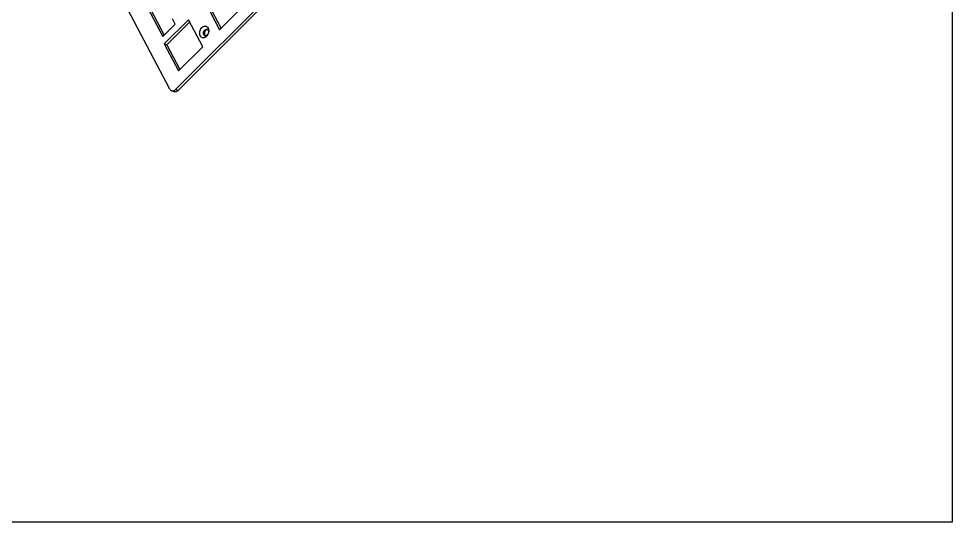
# Model space of a CAD drawing. Header units: millimetres. Extents: x 1236 to 3247, y -1329 to 363.
# Drawn here: x 1695.2 to 2046.3, y -195 to -5.6 of the extents above; entities that cross this region are included whole.
import ezdxf

# ---------------------------------------------------------------- set-up
doc = ezdxf.new("R2010")
doc.units = ezdxf.units.MM
doc.header["$LTSCALE"] = 30.734
doc.layers.get('0').update_dxf_attribs({"linetype": 'CONTINUOUS'})

msp = doc.modelspace()

# ---------------------------------------------------------------- linework, layer by layer
at = {"color": 7, "linetype": 'Continuous'}
for p, q in [((1754.157, -32.325), (1916.957, 130.474)), ((1755.14, -32.661), (1917.412, 129.611)), ((1752.089, -32.177), (1705.983, 55.169)), ((1742.533, 0.695), (1749.423, -12.356)), ((1743.516, 0.36), (1749.95, -11.829)), ((1765.443, 0.341), (1770.801, -9.81)), ((1766.426, 0.005), (1771.328, -9.282)), ((1770.801, -9.81), (1779.919, -0.692)), ((1759.083, -6.019), (1749.965, -15.137)), ((1759.539, -6.882), (1750.948, -15.472)), ((1754.112, -7.667), (1753.04, -5.636)), ((1764.441, -16.17), (1759.083, -6.019)), ((1749.423, -12.356), (1754.112, -7.667)), ((1749.965, -15.137), (1750.948, -15.472)), ((1749.965, -15.137), (1755.323, -25.288)), ((1750.948, -15.472), (1755.851, -24.76)), ((1755.323, -25.288), (1764.441, -16.17)), ((1753.728, -33.103), (1752.745, -32.767)), ((1755.14, -32.661), (1754.157, -32.325))]:
    msp.add_line(p, q, dxfattribs=at)
msp.add_lwpolyline([(1235.555, 363.154), (2046.339, 363.154), (2046.339, -194.995), (1235.555, -194.995)], close=True)
for centre, radius, start, end in [((1765.849, -10.289), 0.663, 55.92256, 71.06725), ((1764.233, -10.171), 2.472, 3.46485, 8.58895), ((1765.494, -11.369), 0.702, 228.9724, 234.99278), ((1765.47, -11.4), 0.663, 251.21511, 265.94406), ((1764.396, -10.83), 2.043, 304.06906, 306.0763)]:
    msp.add_arc(centre, radius, start, end, dxfattribs=at)
for points, knots in [([(1763.54, -12.086), (1763.292, -11.617), (1763.239, -10.713), (1763.607, -9.668), (1764.093, -8.978), (1764.719, -8.519), (1765.422, -8.368), (1766.078, -8.6), (1766.365, -8.956), (1766.47, -9.155)], [0, 0, 0, 0, 0.2627492, 0.4075592, 0.5469758, 0.6729101, 0.7839529, 0.88842, 1, 1, 1, 1]), ([(1764.725, -11.25), (1764.689, -10.936), (1764.817, -10.305), (1765.26, -9.812), (1765.53, -9.696)], [0, 0, 0, 0, 0.5184334, 1, 1, 1, 1]), ([(1765.51, -10.05), (1765.455, -10.105), (1765.249, -10.349), (1765.12, -10.655), (1765.074, -10.891)], [0, 0, 0, 0, 0.2421146, 1, 1, 1, 1]), ([(1765.857, -9.808), (1765.826, -9.821), (1765.699, -9.885), (1765.586, -9.974), (1765.51, -10.05)], [0, 0, 0, 0, 0.2388888, 1, 1, 1, 1]), ([(1765.53, -9.696), (1765.616, -9.658), (1765.796, -9.611), (1765.981, -9.633), (1766.064, -9.662)], [0, 0, 0, 0, 0.5166812, 1, 1, 1, 1]), ([(1766.22, -9.74), (1766.191, -9.738), (1766.067, -9.738), (1765.944, -9.77), (1765.857, -9.808)], [0, 0, 0, 0, 0.2412604, 1, 1, 1, 1]), ([(1766.596, -10.439), (1766.609, -10.555), (1766.603, -11.028), (1766.389, -11.5), (1766.139, -11.751)], [0, 0, 0, 0, 0.2483021, 1, 1, 1, 1]), ([(1766.47, -9.155), (1766.496, -9.203), (1766.592, -9.409), (1766.651, -9.631), (1766.677, -9.802)], [0, 0, 0, 0, 0.2393163, 1, 1, 1, 1]), ([(1766.474, -10.03), (1766.49, -10.06), (1766.55, -10.19), (1766.583, -10.331), (1766.596, -10.439)], [0, 0, 0, 0, 0.2380772, 1, 1, 1, 1]), ([(1766.7, -10.022), (1766.702, -10.065), (1766.709, -10.24), (1766.698, -10.416), (1766.681, -10.547)], [0, 0, 0, 0, 0.2458407, 1, 1, 1, 1]), ([(1765.54, -12.523), (1765.368, -12.639), (1765.002, -12.814), (1764.402, -12.832), (1763.871, -12.572), (1763.632, -12.26), (1763.54, -12.086)], [0, 0, 0, 0, 0.2674242, 0.5098094, 0.7463498, 1, 1, 1, 1]), ([(1764.846, -11.659), (1764.83, -11.629), (1764.771, -11.499), (1764.737, -11.358), (1764.725, -11.25)], [0, 0, 0, 0, 0.2380772, 1, 1, 1, 1]), ([(1765.033, -11.898), (1765.014, -11.882), (1764.941, -11.811), (1764.882, -11.727), (1764.846, -11.659)], [0, 0, 0, 0, 0.2427116, 1, 1, 1, 1]), ([(1765.074, -10.891), (1765.066, -10.931), (1765.042, -11.086), (1765.039, -11.246), (1765.053, -11.362)], [0, 0, 0, 0, 0.2562979, 1, 1, 1, 1]), ([(1765.174, -11.771), (1765.189, -11.8), (1765.254, -11.908), (1765.343, -12.002), (1765.419, -12.055)], [0, 0, 0, 0, 0.2609234, 1, 1, 1, 1]), ([(1766.139, -11.751), (1766.039, -11.851), (1765.819, -12.013), (1765.547, -12.07), (1765.423, -12.061)], [0, 0, 0, 0, 0.5314317, 1, 1, 1, 1]), ([(1766.107, -11.973), (1766.07, -12.023), (1765.92, -12.21), (1765.743, -12.377), (1765.599, -12.482)], [0, 0, 0, 0, 0.2586073, 1, 1, 1, 1]), ([(1766.681, -10.547), (1766.665, -10.676), (1766.565, -11.182), (1766.339, -11.664), (1766.107, -11.973)], [0, 0, 0, 0, 0.2514789, 1, 1, 1, 1]), ([(1752.089, -32.177), (1752.162, -32.314), (1752.344, -32.561), (1752.608, -32.721), (1752.745, -32.767)], [0, 0, 0, 0, 0.5173561, 1, 1, 1, 1]), ([(1752.745, -32.767), (1752.896, -32.819), (1753.241, -32.851), (1753.564, -32.739), (1753.717, -32.657)], [0, 0, 0, 0, 0.4795093, 1, 1, 1, 1]), ([(1753.717, -32.657), (1753.756, -32.636), (1753.915, -32.542), (1754.059, -32.424), (1754.157, -32.325)], [0, 0, 0, 0, 0.2415465, 1, 1, 1, 1]), ([(1755.14, -32.661), (1754.991, -32.81), (1754.666, -33.055), (1754.266, -33.159), (1754.079, -33.16)], [0, 0, 0, 0, 0.5295105, 1, 1, 1, 1])]:
    msp.add_open_spline(points, degree=3, knots=knots, dxfattribs=at)
for points in [[(1766.221, -9.74), (1766.258, -9.765), (1766.292, -9.793), (1766.324, -9.825)], [(1766.324, -9.825), (1766.384, -9.885), (1766.435, -9.955), (1766.474, -10.03)], [(1765.053, -11.362), (1765.062, -11.439), (1765.077, -11.516), (1765.1, -11.591)], [(1765.256, -12.027), (1765.198, -12.008), (1765.142, -11.979), (1765.091, -11.943)], [(1765.1, -11.591), (1765.119, -11.653), (1765.144, -11.713), (1765.174, -11.771)], [(1754.079, -33.16), (1753.96, -33.16), (1753.84, -33.141), (1753.728, -33.103)]]:
    msp.add_open_spline(points, degree=3, dxfattribs=at)

doc.saveas('drawing.dxf')
